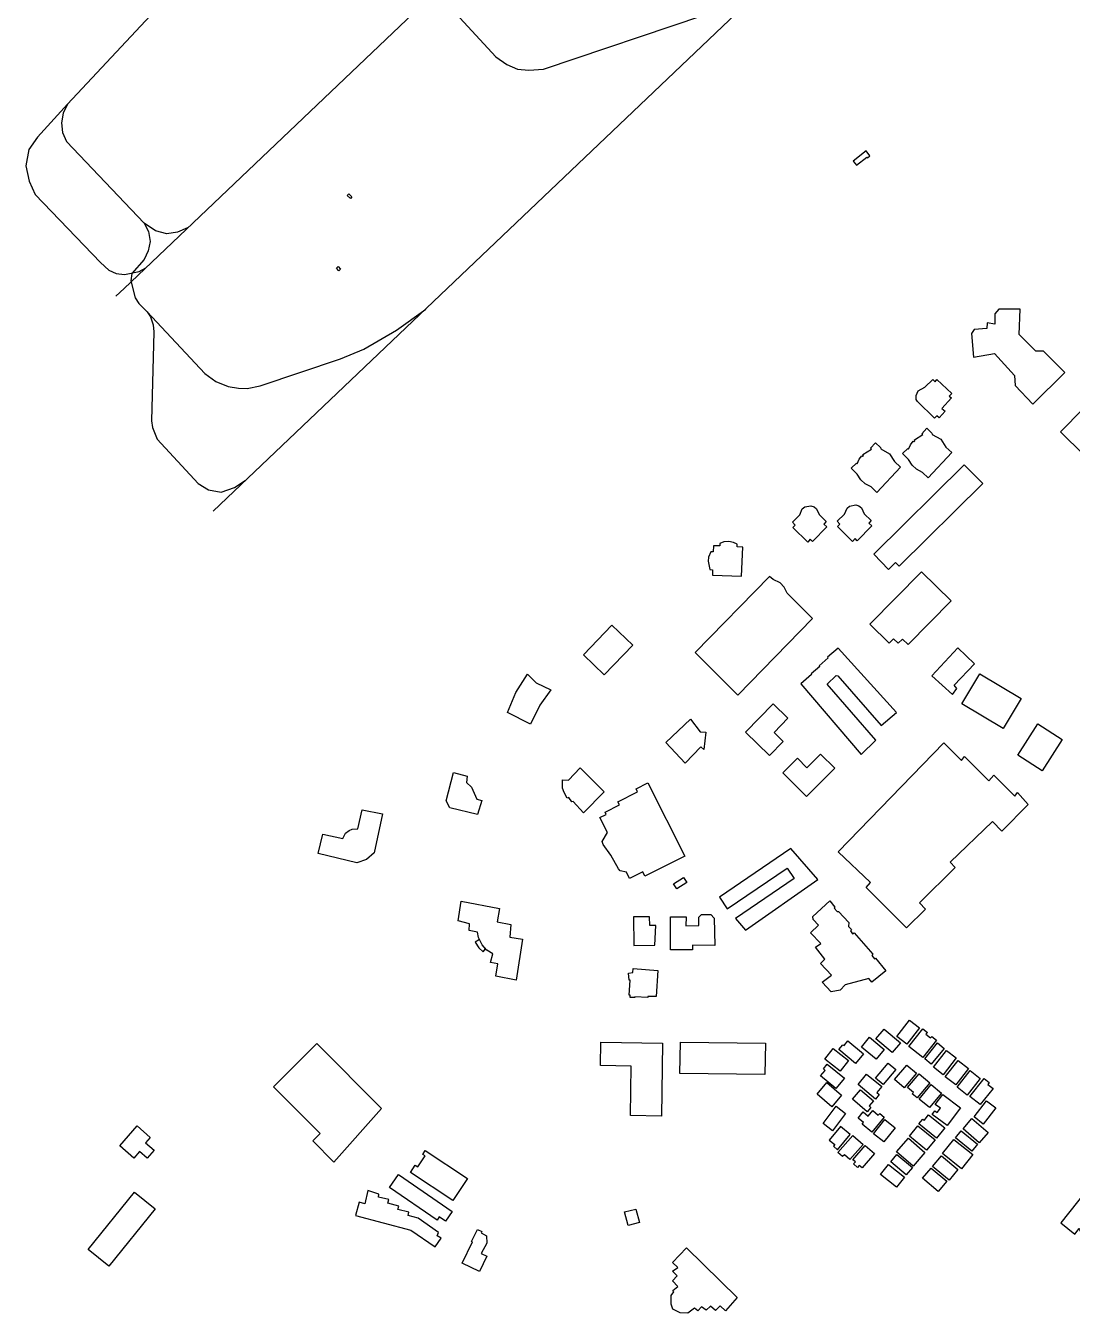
# Model space of a CAD drawing. Header units: metres. Extents: x -118 to 4032, y -3666 to 171.
# Drawn here: x 2099 to 2927, y -3666 to -2648 of the extents above; entities that cross this region are included whole.
import ezdxf

# ---------------------------------------------------------------- set-up
doc = ezdxf.new("R2010")
doc.units = ezdxf.units.M
for name, color, linetype in [('CIVIL_BUILDING', 6, 'Continuous'), ('RUNWAY', 2, 'Continuous'), ('TAXIWAY', 5, 'Continuous')]:
    doc.layers.add(name, color=color, linetype=linetype)

msp = doc.modelspace()

# ---------------------------------------------------------------- linework, layer by layer
at = {"layer": 'CIVIL_BUILDING'}
for points in [[(2763.9, -2747), (2753.7, -2755), (2756.4, -2758.4), (2764.6, -2751.9), (2765, -2752.5), (2767, -2750.9), (2763.9, -2747)], [(2356.2, -2784.6), (2353.7, -2782.2), (2354.9, -2780.9), (2357.4, -2783.4), (2356.2, -2784.6)], [(2345.1, -2839.7), (2346.4, -2838.5), (2348.3, -2840.5), (2347, -2841.7), (2345.1, -2839.7)], [(2865.4, -2907.3), (2881.4, -2924.5), (2881.8, -2932.5), (2895.8, -2947.3), (2921, -2922.1), (2904.2, -2905.3), (2898.2, -2905.3), (2885, -2892.1), (2885.8, -2872.1), (2868.8, -2872.1), (2865.8, -2875.7), (2865.8, -2884.1), (2859.8, -2882.9), (2859.4, -2887.3), (2849.4, -2888.1), (2847.4, -2891.3), (2849, -2910.1), (2865.4, -2907.3)], [(2819.9, -2927.8), (2831.8, -2938.7), (2829.7, -2940.8), (2831.5, -2942.1), (2823.9, -2950.6), (2826.5, -2952.7), (2821.8, -2958.1), (2819.9, -2956.5), (2818, -2958.2), (2804.6, -2945.1), (2803.6, -2943.5), (2803.5, -2940.3), (2805, -2936.6), (2810.5, -2933.7), (2816.7, -2927.6), (2818.5, -2929.5), (2819.9, -2927.8)], [(2953.9, -2932.5), (2972.4, -2950.8), (2936.1, -2987.4), (2917.6, -2969.2), (2953.9, -2932.5)], [(2813, -3005.5), (2808.6, -3001.2), (2803.9, -2998.6), (2800.4, -2995.5), (2797.5, -2991), (2792.8, -2986.3), (2796.9, -2982.3), (2797.4, -2982.9), (2799.1, -2979.3), (2801.3, -2976.5), (2801.7, -2977), (2802.6, -2976.2), (2802.2, -2975.5), (2808.8, -2971.2), (2808.1, -2970.6), (2812.1, -2966.2), (2816, -2970.1), (2816.1, -2971.1), (2823.1, -2975), (2827.1, -2981.1), (2831.8, -2985.5), (2813, -3005.5)], [(2772.4, -3017), (2768, -3012.7), (2763.3, -3010.1), (2759.7, -3007), (2756.9, -3002.5), (2752.2, -2997.7), (2756.3, -2993.8), (2756.8, -2994.3), (2758.5, -2990.7), (2760.6, -2988), (2761.1, -2988.4), (2762, -2987.7), (2761.5, -2986.9), (2768.2, -2982.7), (2767.5, -2982.1), (2771.5, -2977.7), (2775.4, -2981.5), (2775.5, -2982.6), (2782.5, -2986.5), (2786.5, -2992.6), (2791.2, -2997), (2772.4, -3017)], [(2841.6, -2995.2), (2856.2, -3010), (2790.1, -3075.3), (2787.3, -3072.5), (2781.8, -3077.9), (2770.1, -3065.9), (2841.6, -2995.2)], [(2722.8, -3028.4), (2724.8, -3029.9), (2726.9, -3034.5), (2732.5, -3040), (2730.6, -3042.1), (2733, -3044.1), (2721.5, -3055.8), (2719.8, -3054), (2717.8, -3056.3), (2705.9, -3044.7), (2707.8, -3042.8), (2705.7, -3040.5), (2711.5, -3034.8), (2713.4, -3030.1), (2715.4, -3028.5), (2720.3, -3027.6), (2722.8, -3028.4)], [(2758.3, -3027.7), (2760.3, -3029.3), (2762.4, -3033.9), (2768, -3039.3), (2766.1, -3041.4), (2768.5, -3043.4), (2757, -3055.2), (2755.3, -3053.4), (2753.3, -3055.7), (2741.4, -3044), (2743.3, -3042.1), (2741.2, -3039.8), (2747, -3034.1), (2748.9, -3029.5), (2750.9, -3027.9), (2755.8, -3026.9), (2758.3, -3027.7)], [(2642.5, -3082.3), (2665.5, -3083.3), (2666.4, -3060.2), (2661.9, -3060), (2661.9, -3057.9), (2659.2, -3056.5), (2655.3, -3055.8), (2651.6, -3056), (2648.4, -3057.3), (2648.2, -3059.1), (2643.2, -3059.1), (2643.1, -3064), (2641.1, -3064), (2639.4, -3068.1), (2639, -3071.3), (2640.5, -3078), (2642.5, -3078.1), (2642.5, -3082.3)], [(2628.8, -3143.5), (2662.6, -3177.2), (2721.5, -3116.8), (2701.5, -3096.6), (2699.3, -3091.9), (2695.9, -3088.4), (2690.5, -3085.8), (2687.7, -3083.5), (2628.8, -3143.5)], [(2807.8, -3079.7), (2831.1, -3102.7), (2797.1, -3137.2), (2792.7, -3132.9), (2789.3, -3136.3), (2785.7, -3132.7), (2782.3, -3136.3), (2767, -3121.2), (2807.8, -3079.7)], [(2562.9, -3122), (2540.4, -3145.5), (2556.8, -3161.3), (2579.4, -3137.8), (2562.9, -3122)], [(2787.9, -3191.1), (2741.9, -3140), (2733.5, -3147.2), (2734, -3147.8), (2726.8, -3154), (2727.3, -3154.6), (2720.4, -3160.5), (2720.7, -3160.9), (2712.3, -3168.2), (2760, -3224.2), (2771.6, -3212.8), (2733.3, -3168.7), (2740.4, -3161.6), (2741.7, -3161.9), (2776, -3201.2), (2787.9, -3191.1)], [(2836.6, -3139.9), (2815.9, -3162), (2832.4, -3176.8), (2835.6, -3172.1), (2833.6, -3169.5), (2849.8, -3152.6), (2836.6, -3139.9)], [(2496.1, -3160.6), (2503.2, -3167.5), (2514.8, -3173.1), (2506, -3185.3), (2498.6, -3200.1), (2480.5, -3190.9), (2487.1, -3175.1), (2496.1, -3160.6)], [(2853.8, -3160.4), (2886.5, -3180), (2872.4, -3203.7), (2839.6, -3184.1), (2853.8, -3160.4)], [(2690.6, -3184.1), (2702.2, -3195.5), (2691.2, -3206.7), (2698.5, -3213.8), (2687.6, -3224.9), (2668.7, -3206.5), (2690.6, -3184.1)], [(2625.2, -3196.2), (2632.8, -3206.2), (2637.2, -3206.6), (2635.6, -3220.2), (2633.2, -3218.2), (2620.8, -3231), (2605.6, -3214.6), (2625.2, -3196.2)], [(2899.7, -3200), (2919.1, -3212.3), (2903.2, -3237.2), (2883.9, -3224.8), (2899.7, -3200)], [(2892.1, -3263.6), (2871.4, -3284.8), (2863.9, -3277.1), (2830.5, -3309.2), (2834.3, -3313.4), (2806.3, -3341.5), (2810.8, -3346.4), (2795.8, -3361.2), (2763.9, -3329.4), (2767.4, -3325.4), (2741.8, -3301.2), (2825.4, -3214.9), (2839.4, -3229), (2841.7, -3225.8), (2860.9, -3244.9), (2865, -3240.5), (2881.6, -3257.2), (2883.7, -3254.3), (2892.1, -3263.6)], [(2739.2, -3235.1), (2716.8, -3257.5), (2698, -3238.8), (2709.6, -3227.2), (2717.1, -3234.6), (2727.8, -3223.8), (2739.2, -3235.1)], [(2528.6, -3244.6), (2537.9, -3234.7), (2556.8, -3253.6), (2540.5, -3270.4), (2532.3, -3261.3), (2531.3, -3261.6), (2529, -3258.2), (2527.6, -3258.8), (2525.2, -3254.1), (2523.8, -3250.9), (2523.8, -3244.2), (2528.6, -3244.6)], [(2448.5, -3241.2), (2447.9, -3246.3), (2451.9, -3250.1), (2456.1, -3259.5), (2460.1, -3260.6), (2456.6, -3271.7), (2434.7, -3266.3), (2431.9, -3260.9), (2437.6, -3238.3), (2448.5, -3241.2)], [(2559.5, -3285.8), (2553.5, -3274), (2558.5, -3271.5), (2557.6, -3269.7), (2569, -3263.9), (2567.7, -3261.5), (2583.2, -3253.6), (2582.1, -3251.4), (2591.3, -3246.7), (2620.6, -3304.5), (2589.1, -3320.4), (2587.3, -3316.9), (2577, -3322.1), (2574.6, -3317.2), (2569.5, -3316.2), (2568.1, -3314.5), (2562.2, -3303.7), (2556, -3295.3), (2555.3, -3293), (2559.5, -3285.8)], [(2365.4, -3267.9), (2381.5, -3271.2), (2375.1, -3302), (2368.8, -3307.1), (2361.3, -3309.9), (2330.6, -3302.4), (2334.3, -3287.2), (2350.1, -3290.5), (2352.3, -3286.5), (2355.3, -3284.3), (2357.5, -3283.2), (2362.2, -3283), (2365.4, -3267.9)], [(2668.6, -3363.1), (2725.9, -3323.1), (2704.5, -3298.4), (2648, -3337.1), (2654, -3346.2), (2701.6, -3314.1), (2707.2, -3322.1), (2660.7, -3353.9), (2668.6, -3363.1)], [(2611.7, -3326.5), (2619.7, -3321.4), (2622.3, -3325.4), (2614.3, -3330.5), (2611.7, -3326.5)], [(2443.9, -3340.1), (2474.2, -3346), (2472.2, -3356.5), (2483.1, -3358.5), (2482.2, -3368.7), (2492.2, -3370.2), (2487.2, -3402.5), (2471.2, -3399.3), (2472.8, -3389.6), (2467.1, -3388.5), (2468.8, -3381.7), (2464.1, -3378.8), (2460.4, -3374.7), (2457.5, -3368.8), (2456.7, -3364.7), (2450.1, -3363.4), (2450.3, -3358.1), (2441.4, -3355.8), (2443.9, -3340.1)], [(2735.3, -3340), (2739.3, -3344.8), (2738.8, -3345.8), (2741.1, -3348.3), (2742.1, -3348.3), (2750.2, -3356.9), (2750, -3360.1), (2752.4, -3362.6), (2751.6, -3363.7), (2753.2, -3365.9), (2754.5, -3365.3), (2769.2, -3382.1), (2768.5, -3383), (2770.6, -3385.7), (2771.5, -3385.3), (2779.6, -3395.2), (2768.4, -3404.2), (2766, -3401.2), (2747.4, -3406.4), (2743.5, -3410.6), (2736.3, -3411.8), (2729.1, -3404.2), (2736.6, -3398.7), (2728, -3389.4), (2731.4, -3386), (2723.9, -3376.4), (2728.2, -3373.5), (2720, -3365.1), (2726.3, -3359.1), (2722, -3354.7), (2721.9, -3352.3), (2735.3, -3340)], [(2580, -3352.5), (2580.2, -3375.1), (2596.9, -3375), (2597.6, -3359.5), (2593, -3359.4), (2592.8, -3352.6), (2580, -3352.5)], [(2643.9, -3353.6), (2644.3, -3375.1), (2626.8, -3374.9), (2626.7, -3378.6), (2609.2, -3378.6), (2609.4, -3352.6), (2621.6, -3352.6), (2621.5, -3359.6), (2631.7, -3359.5), (2631.8, -3352.9), (2633.7, -3350.8), (2641.2, -3350.7), (2643.9, -3353.6)], [(2458.2, -3370.5), (2454.9, -3372.5), (2457.8, -3376.9), (2461.2, -3380.2), (2463.1, -3377.7), (2460.4, -3374.7), (2458.2, -3370.5)], [(2576, -3397), (2579.5, -3396.6), (2579.7, -3393.3), (2599.3, -3395), (2598, -3415.6), (2591.3, -3415.5), (2591.3, -3416.4), (2581.2, -3415.7), (2581.2, -3416.4), (2577.4, -3416.2), (2577.5, -3414.5), (2576.7, -3414.5), (2577.5, -3402.5), (2576.5, -3402.6), (2576, -3397)], [(2798.2, -3434.2), (2806.1, -3440.4), (2796.2, -3453.2), (2788.3, -3447), (2798.2, -3434.2)], [(2778.3, -3457.3), (2771.8, -3465.1), (2760.2, -3455.5), (2766.7, -3447.7), (2778.3, -3457.3)], [(2778.3, -3441.3), (2791.1, -3452.1), (2784.5, -3459.9), (2771.7, -3449.1), (2778.3, -3441.3)], [(2814.9, -3448.3), (2815.9, -3447), (2819.7, -3450), (2808.8, -3463.7), (2797.8, -3455), (2808.9, -3441.1), (2812.4, -3443.9), (2811.2, -3445.4), (2814.9, -3448.3)], [(2329.7, -3452.6), (2380.7, -3504.1), (2343.2, -3546.4), (2326.4, -3529.5), (2332.2, -3523.7), (2295.4, -3486.8), (2329.7, -3452.6)], [(2554.3, -3451.6), (2603, -3452.3), (2602.1, -3510.1), (2577.7, -3509.7), (2578.3, -3470.5), (2554, -3470.1), (2554.3, -3451.6)], [(2617.2, -3451.5), (2684.4, -3452.5), (2684, -3477.2), (2616.8, -3476.3), (2617.2, -3451.5)], [(2731.3, -3465.1), (2738, -3456.6), (2750.1, -3466.1), (2743.4, -3474.6), (2731.3, -3465.1)], [(2755.6, -3468.4), (2742.4, -3457.5), (2745.6, -3453.6), (2746.5, -3454.3), (2749.6, -3450.6), (2761.9, -3460.7), (2755.6, -3468.4)], [(2810.3, -3464.9), (2820.5, -3452.2), (2825.7, -3456.5), (2815.5, -3469.1), (2810.3, -3464.9)], [(2827.4, -3458.1), (2835.1, -3464.1), (2824.9, -3477.3), (2817.2, -3471.3), (2827.4, -3458.1)], [(2728, -3478.3), (2731.7, -3473.9), (2730.2, -3472.7), (2733.3, -3469), (2746.8, -3480.1), (2740.1, -3488.3), (2728, -3478.3)], [(2777.5, -3485.2), (2771.3, -3480), (2781.3, -3468.1), (2787.5, -3473.2), (2777.5, -3485.2)], [(2794, -3487.7), (2786.4, -3481.2), (2796.2, -3469.7), (2803.8, -3476.2), (2794, -3487.7)], [(2826.5, -3478.9), (2836.7, -3466), (2844.9, -3472.4), (2834.8, -3485.4), (2826.5, -3478.9)], [(2771.5, -3496.6), (2757.6, -3485.2), (2764.4, -3476.8), (2776.4, -3486.6), (2772.4, -3491.5), (2774.4, -3493.1), (2771.5, -3496.6)], [(2814.3, -3483.7), (2804.3, -3495.6), (2800.5, -3492.5), (2801.4, -3491.4), (2796.7, -3487.5), (2805.8, -3476.6), (2814.3, -3483.7)], [(2846.2, -3474), (2854.2, -3480.3), (2843.9, -3493.4), (2835.9, -3487.1), (2846.2, -3474)], [(2846, -3494.5), (2857.2, -3480.4), (2861.2, -3483.6), (2860.1, -3485), (2864.3, -3488.3), (2854.2, -3501), (2846, -3494.5)], [(2732.9, -3483.6), (2744.6, -3493.6), (2736.9, -3502.8), (2725.4, -3492.7), (2732.9, -3483.6)], [(2753.2, -3496.7), (2759.6, -3489.2), (2769.8, -3498), (2766.3, -3502), (2767.7, -3503.2), (2764.7, -3506.6), (2753.2, -3496.7)], [(2805.9, -3496.7), (2815.4, -3485.2), (2823.5, -3491.8), (2814.1, -3503.3), (2805.9, -3496.7)], [(2828, -3517.6), (2816.3, -3508.7), (2818.4, -3506), (2820.1, -3507.3), (2822.7, -3503.9), (2818.7, -3500.8), (2824.7, -3493), (2838.7, -3503.6), (2828, -3517.6)], [(2859.2, -3497.9), (2866.5, -3503.5), (2856.5, -3516.3), (2849.3, -3510.7), (2859.2, -3497.9)], [(2740.3, -3502.3), (2747.8, -3508), (2737.3, -3521.6), (2729.9, -3515.9), (2740.3, -3502.3)], [(2765.6, -3510.1), (2769.3, -3505.6), (2773.6, -3509.2), (2774.7, -3507.9), (2778.3, -3510.9), (2768.5, -3522.7), (2760.8, -3516.4), (2761.8, -3515.1), (2757.6, -3511.6), (2761.6, -3506.8), (2765.6, -3510.1)], [(2819.5, -3527.4), (2805.7, -3516.1), (2808.7, -3512.5), (2809.9, -3513.4), (2813.4, -3509.1), (2826.1, -3519.4), (2819.5, -3527.4)], [(2187.6, -3517.8), (2198, -3526.9), (2194.3, -3531.1), (2201.1, -3537.1), (2195.5, -3543.3), (2189.5, -3538), (2184.9, -3543.2), (2173.8, -3533.5), (2187.6, -3517.8)], [(2743.7, -3518.2), (2734.8, -3529), (2739.2, -3532.5), (2738.1, -3533.9), (2741.4, -3536.6), (2751.4, -3524.5), (2743.7, -3518.2)], [(2778.1, -3530.4), (2769.9, -3524), (2778.9, -3512.8), (2787, -3519.3), (2778.1, -3530.4)], [(2798.2, -3525.8), (2804.9, -3517.7), (2818.5, -3528.9), (2811.8, -3537.1), (2798.2, -3525.8)], [(2839.2, -3521.7), (2852.1, -3532.3), (2847.6, -3537.8), (2834.7, -3527.2), (2839.2, -3521.7)], [(2847.6, -3511.9), (2860.4, -3523), (2853.4, -3531.1), (2840.6, -3520), (2847.6, -3511.9)], [(2753.6, -3525.3), (2761.6, -3532.5), (2751, -3544.3), (2746.8, -3540.6), (2745.4, -3542.1), (2741.6, -3538.7), (2753.6, -3525.3)], [(2788, -3538.3), (2797.4, -3527.5), (2810.5, -3538.9), (2801.1, -3549.7), (2788, -3538.3)], [(2833.3, -3528.6), (2848.3, -3540.5), (2839.4, -3551.7), (2824.4, -3539.7), (2833.3, -3528.6)], [(2415.4, -3537.3), (2448.9, -3559.3), (2437.3, -3576.9), (2403.7, -3554.7), (2407.5, -3548.9), (2409.5, -3550.2), (2415.2, -3541.5), (2413.4, -3540.3), (2415.4, -3537.3)], [(2753.5, -3544.6), (2763.2, -3533.2), (2770.6, -3539.5), (2760.8, -3551), (2758.5, -3549), (2757.2, -3550.6), (2754, -3547.9), (2755.5, -3546.3), (2753.5, -3544.6)], [(2783.4, -3546.3), (2788.3, -3540.4), (2800.6, -3550.7), (2795.7, -3556.6), (2783.4, -3546.3)], [(2823.5, -3541.4), (2836.6, -3552.2), (2829.6, -3560.8), (2816.4, -3550), (2823.5, -3541.4)], [(2775.4, -3556.2), (2781.7, -3548.2), (2794.4, -3558.3), (2788.1, -3566.3), (2775.4, -3556.2)], [(2808.5, -3559.2), (2815.3, -3551.1), (2827.8, -3561.5), (2821, -3569.7), (2808.5, -3559.2)], [(2394.1, -3556.3), (2436.7, -3585.6), (2431.4, -3593.2), (2426.5, -3589.8), (2424.8, -3592.3), (2387.2, -3566.4), (2394.1, -3556.3)], [(2944.2, -3561.3), (2917.9, -3594.5), (2928.9, -3603.3), (2932.4, -3598.9), (2933.2, -3599.5), (2932.7, -3600.1), (2936.1, -3602.8), (2943.2, -3593.9), (2945.3, -3595.6), (2960.7, -3576.2), (2956.7, -3573.1), (2955, -3575.3), (2952.5, -3573.3), (2955.2, -3570), (2944.2, -3561.3)], [(2185.5, -3570.1), (2201.8, -3583.3), (2165.1, -3628.6), (2148.8, -3615.4), (2185.5, -3570.1)], [(2360.2, -3588.6), (2404.1, -3600.3), (2423.2, -3613.4), (2427.9, -3606.5), (2424.9, -3604.6), (2425.9, -3602.1), (2409.9, -3590.8), (2401.8, -3588.7), (2402.3, -3586.1), (2393.7, -3583.9), (2394.5, -3581.2), (2385.9, -3578.9), (2386.5, -3576), (2378.3, -3574.2), (2378.8, -3571.8), (2369.9, -3569), (2367.6, -3579.4), (2363, -3578), (2360.2, -3588.6)], [(2581.9, -3583.5), (2584.7, -3594.1), (2575.8, -3596.5), (2573, -3585.8), (2581.9, -3583.5)], [(2452.8, -3609.5), (2451.9, -3609.1), (2456.6, -3599.6), (2460.2, -3601.3), (2459.7, -3602.3), (2463.9, -3604.6), (2464, -3610.4), (2459.6, -3618.8), (2464, -3620.9), (2458.4, -3633), (2444.5, -3626.4), (2452.8, -3609.5)], [(2621.9, -3614.1), (2661.9, -3653.5), (2652.7, -3664.1), (2648.5, -3660.1), (2645, -3663.7), (2640.9, -3660.2), (2637.5, -3663.6), (2633.8, -3660.9), (2630.8, -3664.1), (2628.3, -3662), (2623, -3665.9), (2616.9, -3665.5), (2611.1, -3662.7), (2609.8, -3658.7), (2609.7, -3652), (2611.9, -3648.9), (2611.1, -3647.8), (2615.2, -3644.7), (2610.9, -3640.4), (2614.5, -3636.4), (2611, -3632.6), (2615.1, -3629.8), (2610.9, -3625.8), (2621.9, -3614.1)]]:
    msp.add_lwpolyline(points, close=True, dxfattribs=at)
at = {"layer": 'RUNWAY'}
for points in [[(2177.2, -2855.8), (3392, -1699.8)], [(3397.5, -1938.7), (3043.2, -2274.6), (3005, -2311.8), (2900.8, -2410.2), (2247.7, -3031.8)], [(2170.6, -2861.8), (2177.2, -2855.8)]]:
    msp.add_lwpolyline(points, dxfattribs=at)
at = {"layer": 'TAXIWAY'}
for points in [[(3325.2, -1590.2), (3319.7, -1585.5), (3314.1, -1582.6), (3306.6, -1581.4), (3296.9, -1582.4), (3289, -1588), (3239.1, -1636.8), (3090.5, -1778.2), (3005.8, -1857.3), (2888.7, -1968.7), (2874.1, -1981.5), (2658.3, -2144.9), (2643.3, -2157), (2627, -2168.7), (2597.2, -2200), (2472.2, -2337.6), (2411.6, -2401.5), (2331.9, -2495.4), (2306.3, -2524.2), (2132.5, -2710.1)], [(2353.1, -2546.3), (2377.4, -2572.9), (2423.8, -2621.1), (2471.2, -2672.7), (2480, -2678.8), (2488.3, -2682.5), (2497.3, -2683.3), (2509, -2682.4), (2635.6, -2639.8), (2656.4, -2630), (2675.9, -2617.8), (2709.3, -2593)], [(2132.5, -2710.1), (2108.9, -2736.2), (2101.9, -2746), (2099.5, -2758.7), (2102.1, -2770.8), (2107, -2781.6), (2158.5, -2835.1), (2165.3, -2841.3), (2171, -2843.8), (2177.6, -2844.8), (2189.3, -2842.3), (2194.4, -2839.4)], [(2132.5, -2710.1), (2129.1, -2717.1), (2127.8, -2724.8), (2128.6, -2732.5), (2131.7, -2739.6), (2193.2, -2804.2)], [(2193.2, -2804.2), (2196.5, -2810.8), (2197.9, -2818.6), (2196.4, -2826.1), (2193, -2832.8), (2183.4, -2843.8), (2182.6, -2849.6), (2186.1, -2863.1), (2189, -2867.7), (2195.4, -2874.2)], [(2227.4, -2807.9), (2219.6, -2811.3), (2211, -2812.5), (2202.2, -2810.2), (2193.2, -2804.2)], [(2195.4, -2874.2), (2241.2, -2923), (2249.8, -2929.3), (2259.5, -2933.2), (2267.7, -2934.7), (2274.7, -2934.9), (2284.9, -2932.8), (2348.4, -2911.4), (2366.8, -2903.7), (2392.6, -2888.7), (2415.8, -2872)], [(2195.4, -2874.2), (2198.1, -2878.3), (2200.2, -2884.5), (2200.8, -2890.1), (2199, -2960.3), (2199.6, -2965.8), (2203.4, -2974.9), (2235.9, -3010), (2244, -3015), (2253.9, -3016.7), (2264.5, -3013), (2273, -3007.7)]]:
    msp.add_lwpolyline(points, dxfattribs=at)

doc.saveas('drawing.dxf')
